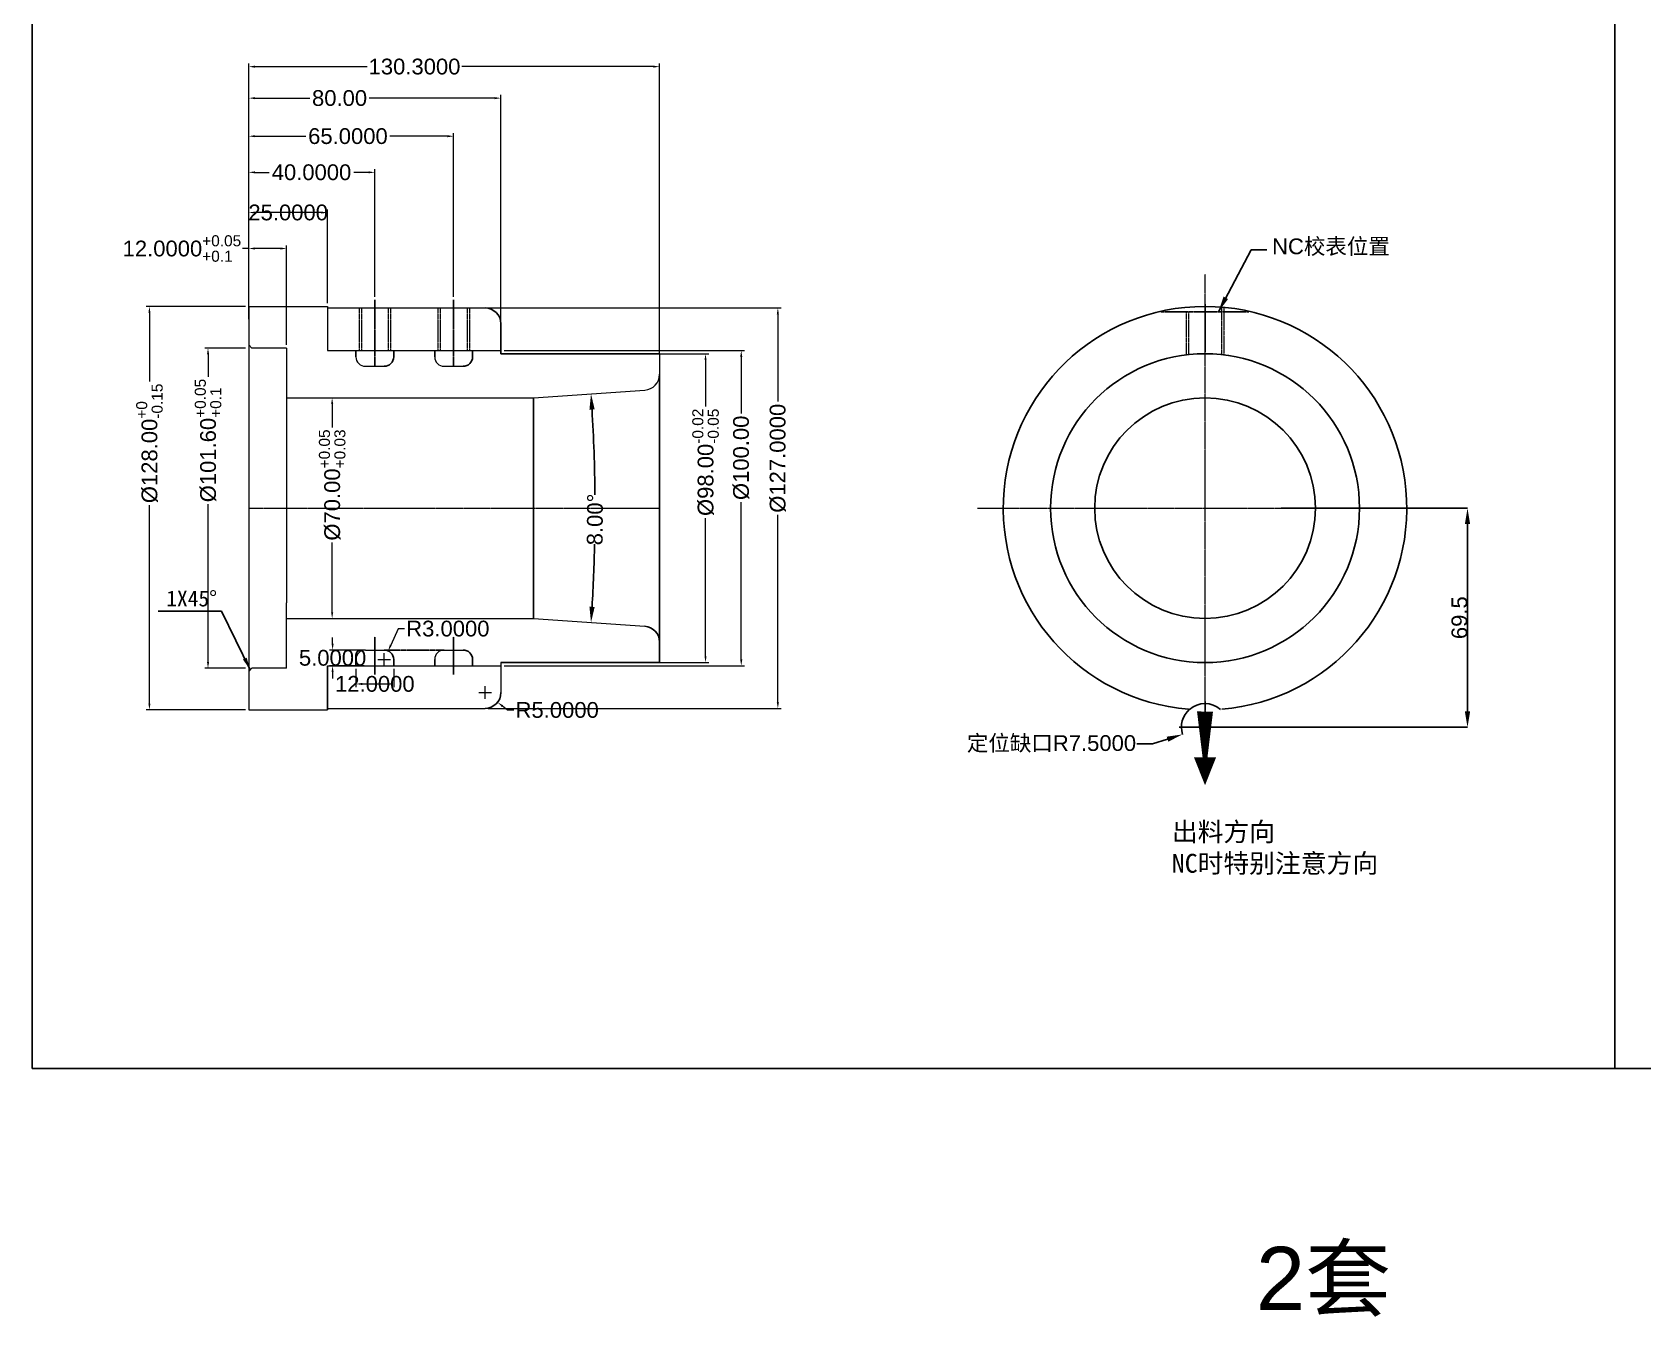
# Model space of a CAD drawing. Header units: inches. Extents: x -36 to 845, y -102 to 663.
# Drawn here: x -36 to 475, y -102 to 306 of the extents above; entities that cross this region are included whole.
import ezdxf

# ---------------------------------------------------------------- set-up
doc = ezdxf.new("R2010")
doc.units = ezdxf.units.IN
doc.header["$MEASUREMENT"] = 0
doc.linetypes.add('CENTER', pattern=[0.6, 0.375, -0.075, 0.075, -0.075])
doc.linetypes.add('HIDDEN', pattern=[0.2, 0.1, -0.1])
for name, color, linetype, lineweight in [('cool', 153, 'HIDDEN', 9), ('dim', 82, 'Continuous', 9), ('screw', 33, 'Continuous', 13)]:
    doc.layers.add(name, color=color, linetype=linetype, lineweight=lineweight)
doc.layers.add('DEFAULT_2', color=8, linetype='HIDDEN')
doc.styles.get("Standard").update_dxf_attribs({"font": 'arial.ttf'})
doc.dimstyles.new('ISO-25', dxfattribs={"dimtxt": 8, "dimasz": 6, "dimexe": 1.25, "dimexo": 0.625, "dimgap": 0, "dimtad": 1, "dimdsep": 46, "dimtxsty": 'Standard', "dimcen": 0, "dimclrd": 4, "dimclre": 4, "dimclrt": 6, "dimazin": 0, "dimtfac": 1, "dimtofl": 0, "dimtmove": 0, "dimatfit": 3, "dimfxl": 0, "dimarcsym": 0})
doc.dimstyles.get("Standard").update_dxf_attribs({"dimtxt": 0.18, "dimasz": 0.18, "dimexe": 0.18, "dimexo": 0.0625, "dimgap": 0.09, "dimtad": 0, "dimtih": 1, "dimtoh": 1, "dimdec": 4, "dimzin": 0, "dimdsep": 46, "dimtxsty": 'Standard', "dimcen": 0.09, "dimadec": 0, "dimazin": 0, "dimtfac": 1, "dimtdec": 4, "dimtofl": 0, "dimtmove": 0, "dimatfit": 3, "dimfxl": 0, "dimtolj": 1, "dimtzin": 0, "dimarcsym": 0})
doc.dimstyles.new('STANDARD$0', dxfattribs={"dimscale": 2, "dimtxt": 3, "dimasz": 3, "dimexe": 1.25, "dimexo": 0.625, "dimgap": 0.5, "dimtad": 0, "dimdsep": 46, "dimlunit": 6, "dimtxsty": 'Standard', "dimblk": 'CLOSEDBLANK', "dimcen": 0, "dimclrt": 2, "dimazin": 2, "dimtfac": 2, "dimtmove": 1, "dimatfit": 3, "dimfxl": 0, "dimtolj": 1, "dimtzin": 0, "dimarcsym": 0})

# ---------------------------------------------------------------- blocks, each defined once
blk = doc.blocks.new('*D137')
at = {"color": 4, "lineweight": -2, "ltscale": 0.5, "transparency": 16777216}
for p, q in [((359.82, 154.95), (418.93, 154.95)), ((418.93, 90.45), (418.93, 149.95)), ((338.38, 85.45), (418.93, 85.45))]:
    blk.add_line(p, q, dxfattribs=at)
at = {"color": 4, "ltscale": 0.5, "transparency": 16777216}
for points in [[(418.1, 149.95), (419.76, 149.95), (418.93, 154.95)], [(418.1, 90.45), (419.76, 90.45), (418.93, 85.45)]]:
    blk.add_solid(points, dxfattribs=at)
at = {"layer": 'Defpoints', "color": 0, "ltscale": 0.5, "transparency": 16777216}
for p in [(359.82, 154.95), (418.93, 154.95), (338.38, 85.45)]:
    blk.add_point(p, dxfattribs=at)
at = {"color": 6, "ltscale": 0.5, "transparency": 16777216, "insert": (416.38, 120.2), "char_height": 5, "attachment_point": 5, "rotation": 90}
blk.add_mtext('69.5', dxfattribs=at)
blk = doc.blocks.new('*D109')
at = {"color": 6, "lineweight": -2, "transparency": 16777216}
for p, q in [((313.98, 80.15), (318.98, 80.15)), ((318.98, 80.15), (323.75, 81.67))]:
    blk.add_line(p, q, dxfattribs=at)
blk.add_arc((335.66, 85.45), 7.5, 130.5176, 197.6094, dxfattribs=at)
at = {"color": 6, "transparency": 16777216}
blk.add_solid([(323.5, 82.46), (324, 80.87), (328.51, 83.18)], dxfattribs=at)
at = {"layer": 'Defpoints', "color": 0, "transparency": 16777216}
for p in [(328.51, 83.18), (335.66, 85.45)]:
    blk.add_point(p, dxfattribs=at)
at = {"color": 3, "transparency": 16777216, "insert": (286.95, 80.15), "char_height": 5, "attachment_point": 5}
blk.add_mtext('\\A1;{\\fSimSun|b0|i0|c134|p2;定位缺口}R7.5000', dxfattribs=at)
blk = doc.blocks.new('*D83')
at = {"color": 1, "lineweight": 0, "transparency": 16777216}
for p, q in [((31.29, 205.75), (18.37, 205.75)), ((31.29, 104.15), (18.37, 104.15))]:
    blk.add_line(p, q, dxfattribs=at)
at = {"color": 0, "lineweight": 0, "transparency": 16777216}
for p, q in [((19.37, 203.75), (19.37, 196.6)), ((19.37, 106.15), (19.37, 156.19))]:
    blk.add_line(p, q, dxfattribs=at)
at = {"color": 0, "transparency": 16777216}
for points in [[(19.04, 203.75), (19.71, 203.75), (19.37, 205.75)], [(19.04, 106.15), (19.71, 106.15), (19.37, 104.15)]]:
    blk.add_solid(points, dxfattribs=at)
at = {"layer": 'Defpoints', "color": 0, "transparency": 16777216}
for p in [(32.29, 205.75), (19.37, 104.15), (32.29, 104.15)]:
    blk.add_point(p, dxfattribs=at)
at = {"color": 0, "lineweight": 0, "transparency": 16777216, "insert": (19.37, 176.39), "char_height": 5, "attachment_point": 5, "rotation": 90}
blk.add_mtext('\\A1;%%C101.60{\\H0.7x;\\S+0.05^ +0.1;}', dxfattribs=at)
blk = doc.blocks.new('*D84')
at = {"color": 0, "lineweight": 0, "transparency": 16777216}
for p, q in [((32.29, 237.32), (30.29, 237.32)), ((42.29, 237.32), (34.29, 237.32))]:
    blk.add_line(p, q, dxfattribs=at)
at = {"color": 1, "lineweight": 0, "transparency": 16777216}
for p, q in [((32.29, 214.95), (32.29, 238.32)), ((44.29, 206.75), (44.29, 238.32))]:
    blk.add_line(p, q, dxfattribs=at)
at = {"color": 0, "transparency": 16777216}
for points in [[(34.29, 237.65), (34.29, 236.99), (32.29, 237.32)], [(42.29, 237.65), (42.29, 236.99), (44.29, 237.32)]]:
    blk.add_solid(points, dxfattribs=at)
at = {"layer": 'Defpoints', "color": 0, "transparency": 16777216}
for p in [(44.29, 237.32), (32.29, 213.95), (44.29, 205.75)]:
    blk.add_point(p, dxfattribs=at)
at = {"color": 0, "lineweight": 0, "transparency": 16777216, "insert": (11.09, 237.32), "char_height": 5, "attachment_point": 5}
blk.add_mtext('\\A1;12.0000{\\H0.7x;\\S+0.05^ +0.1;}', dxfattribs=at)
blk = doc.blocks.new('*D85')
at = {"color": 1, "lineweight": 0, "transparency": 16777216}
for p, q in [((32.29, 214.95), (32.29, 273.94)), ((97.29, 222.03), (97.29, 273.94))]:
    blk.add_line(p, q, dxfattribs=at)
at = {"color": 0, "lineweight": 0, "transparency": 16777216}
for p, q in [((34.29, 272.94), (50.44, 272.94)), ((95.29, 272.94), (77.09, 272.94))]:
    blk.add_line(p, q, dxfattribs=at)
at = {"color": 0, "transparency": 16777216}
for points in [[(34.29, 273.28), (34.29, 272.61), (32.29, 272.94)], [(95.29, 273.28), (95.29, 272.61), (97.29, 272.94)]]:
    blk.add_solid(points, dxfattribs=at)
at = {"layer": 'Defpoints', "color": 0, "transparency": 16777216}
for p in [(97.29, 272.94), (97.29, 221.03), (32.29, 213.95)]:
    blk.add_point(p, dxfattribs=at)
at = {"color": 0, "lineweight": 0, "transparency": 16777216, "insert": (63.76, 272.94), "char_height": 5, "attachment_point": 5}
blk.add_mtext('\\A1;65.0000', dxfattribs=at)
blk = doc.blocks.new('*D86')
at = {"color": 1, "lineweight": 0, "transparency": 16777216}
for p, q in [((31.29, 218.95), (-0.22, 218.95)), ((31.29, 90.95), (-0.22, 90.95))]:
    blk.add_line(p, q, dxfattribs=at)
at = {"color": 0, "lineweight": 0, "transparency": 16777216}
for p, q in [((0.78, 216.95), (0.78, 195.15)), ((0.78, 92.95), (0.78, 155.85))]:
    blk.add_line(p, q, dxfattribs=at)
at = {"color": 0, "transparency": 16777216}
for points in [[(0.45, 216.95), (1.11, 216.95), (0.78, 218.95)], [(0.45, 92.95), (1.11, 92.95), (0.78, 90.95)]]:
    blk.add_solid(points, dxfattribs=at)
at = {"layer": 'Defpoints', "color": 0, "transparency": 16777216}
for p in [(32.29, 218.95), (0.78, 90.95), (32.29, 90.95)]:
    blk.add_point(p, dxfattribs=at)
at = {"color": 0, "lineweight": 0, "transparency": 16777216, "insert": (0.78, 175.5), "char_height": 5, "attachment_point": 5, "rotation": 90}
blk.add_mtext('\\A1;%%C128.00{\\H0.7x;\\S+0^ -0.15;}', dxfattribs=at)
blk = doc.blocks.new('*D87')
at = {"color": 1, "lineweight": 0, "transparency": 16777216}
for p, q in [((45.29, 189.95), (59.75, 189.95)), ((45.29, 119.95), (59.75, 119.95))]:
    blk.add_line(p, q, dxfattribs=at)
at = {"color": 0, "lineweight": 0, "transparency": 16777216}
for p, q in [((58.75, 187.95), (58.75, 180.56)), ((58.75, 121.95), (58.75, 144.03))]:
    blk.add_line(p, q, dxfattribs=at)
at = {"color": 0, "transparency": 16777216}
for points in [[(58.42, 187.95), (59.09, 187.95), (58.75, 189.95)], [(58.42, 121.95), (59.09, 121.95), (58.75, 119.95)]]:
    blk.add_solid(points, dxfattribs=at)
at = {"layer": 'Defpoints', "color": 0, "transparency": 16777216}
for p in [(44.29, 189.95), (44.29, 119.95), (58.75, 119.95)]:
    blk.add_point(p, dxfattribs=at)
at = {"color": 0, "lineweight": 0, "transparency": 16777216, "insert": (58.75, 162.29), "char_height": 5, "attachment_point": 5, "rotation": 90}
blk.add_mtext('\\A1;%%C70.00{\\H0.7x;\\S+0.05^ +0.03;}', dxfattribs=at)
blk = doc.blocks.new('*D88')
at = {"color": 1, "lineweight": 0, "transparency": 16777216}
for p, q in [((66.29, 103.95), (66.29, 98.18)), ((78.29, 103.95), (78.29, 98.18))]:
    blk.add_line(p, q, dxfattribs=at)
at = {"color": 0, "lineweight": 0, "transparency": 16777216}
blk.add_line((68.29, 99.18), (76.29, 99.18), dxfattribs=at)
at = {"color": 0, "transparency": 16777216}
for points in [[(68.29, 99.51), (68.29, 98.85), (66.29, 99.18)], [(76.29, 99.51), (76.29, 98.85), (78.29, 99.18)]]:
    blk.add_solid(points, dxfattribs=at)
at = {"layer": 'Defpoints', "color": 0, "transparency": 16777216}
for p in [(66.29, 104.95), (78.29, 104.95), (78.29, 99.18)]:
    blk.add_point(p, dxfattribs=at)
at = {"color": 0, "lineweight": 0, "transparency": 16777216, "insert": (72.29, 99.18), "char_height": 5, "attachment_point": 5}
blk.add_mtext('\\A1;12.0000', dxfattribs=at)
blk = doc.blocks.new('*D89')
at = {"color": 0, "lineweight": 0, "transparency": 16777216}
for p, q in [((79.7, 116.72), (77.34, 111.5)), ((81.7, 116.72), (79.7, 116.72))]:
    blk.add_line(p, q, dxfattribs=at)
at = {"color": 1, "lineweight": 0, "transparency": 16777216}
for p, q in [((75.29, 104.95), (75.29, 108.95)), ((73.29, 106.95), (77.29, 106.95))]:
    blk.add_line(p, q, dxfattribs=at)
at = {"color": 0, "transparency": 16777216}
blk.add_solid([(77.04, 111.64), (77.65, 111.37), (76.52, 109.68)], dxfattribs=at)
at = {"layer": 'Defpoints', "color": 0, "transparency": 16777216}
for p in [(76.52, 109.68), (75.29, 106.95)]:
    blk.add_point(p, dxfattribs=at)
at = {"color": 0, "lineweight": 0, "transparency": 16777216, "insert": (95.46, 116.72), "char_height": 5, "attachment_point": 5}
blk.add_mtext('\\A1;R3.0000', dxfattribs=at)
blk = doc.blocks.new('*D125')
at = {"color": 1, "lineweight": 0, "transparency": 16777216}
for p, q in [((32.29, 214.95), (32.29, 249.72)), ((57.29, 219.95), (57.29, 249.72))]:
    blk.add_line(p, q, dxfattribs=at)
at = {"color": 0, "lineweight": 0, "transparency": 16777216}
blk.add_line((55.29, 248.72), (34.29, 248.72), dxfattribs=at)
at = {"color": 0, "transparency": 16777216}
for points in [[(34.29, 249.05), (34.29, 248.39), (32.29, 248.72)], [(55.29, 249.05), (55.29, 248.39), (57.29, 248.72)]]:
    blk.add_solid(points, dxfattribs=at)
at = {"layer": 'Defpoints', "color": 0, "transparency": 16777216}
for p in [(32.29, 248.72), (57.29, 218.95), (32.29, 213.95)]:
    blk.add_point(p, dxfattribs=at)
at = {"color": 0, "lineweight": 0, "transparency": 16777216, "insert": (44.79, 248.72), "char_height": 5, "attachment_point": 5}
blk.add_mtext('\\A1;25.0000', dxfattribs=at)
blk = doc.blocks.new('*D126')
at = {"color": 1, "lineweight": 0, "transparency": 16777216}
for p, q in [((32.29, 230.63), (32.29, 262.48)), ((72.29, 222.03), (72.29, 262.48))]:
    blk.add_line(p, q, dxfattribs=at)
at = {"color": 0, "lineweight": 0, "transparency": 16777216}
for p, q in [((34.29, 261.48), (38.79, 261.48)), ((70.29, 261.48), (65.61, 261.48))]:
    blk.add_line(p, q, dxfattribs=at)
at = {"color": 0, "transparency": 16777216}
for points in [[(34.29, 261.81), (34.29, 261.15), (32.29, 261.48)], [(70.29, 261.81), (70.29, 261.15), (72.29, 261.48)]]:
    blk.add_solid(points, dxfattribs=at)
at = {"layer": 'Defpoints', "color": 0, "transparency": 16777216}
for p in [(32.29, 261.48), (32.29, 229.63), (72.29, 221.03)]:
    blk.add_point(p, dxfattribs=at)
at = {"color": 0, "lineweight": 0, "transparency": 16777216, "insert": (52.2, 261.48), "char_height": 5, "attachment_point": 5}
blk.add_mtext('\\A1;40.0000', dxfattribs=at)
blk = doc.blocks.new('*D90')
at = {"color": 1, "lineweight": 0, "transparency": 16777216}
for p, q in [((108.29, 218.45), (201.15, 218.45)), ((108.29, 91.45), (201.15, 91.45))]:
    blk.add_line(p, q, dxfattribs=at)
at = {"color": 0, "lineweight": 0, "transparency": 16777216}
for p, q in [((200.15, 216.45), (200.15, 188.76)), ((200.15, 93.45), (200.15, 152.81))]:
    blk.add_line(p, q, dxfattribs=at)
at = {"color": 0, "transparency": 16777216}
for points in [[(199.81, 216.45), (200.48, 216.45), (200.15, 218.45)], [(199.81, 93.45), (200.48, 93.45), (200.15, 91.45)]]:
    blk.add_solid(points, dxfattribs=at)
at = {"layer": 'Defpoints', "color": 0, "transparency": 16777216}
for p in [(107.29, 218.45), (107.29, 91.45), (200.15, 91.45)]:
    blk.add_point(p, dxfattribs=at)
at = {"color": 0, "lineweight": 0, "transparency": 16777216, "insert": (200.15, 170.78), "char_height": 5, "attachment_point": 5, "rotation": 90}
blk.add_mtext('\\A1;%%c127.0000', dxfattribs=at)
blk = doc.blocks.new('*D91')
at = {"color": 0, "lineweight": 0, "transparency": 16777216}
for p, q in [((58.89, 111.95), (58.89, 113.95)), ((58.89, 102.95), (58.89, 100.95))]:
    blk.add_line(p, q, dxfattribs=at)
at = {"color": 1, "lineweight": 0, "transparency": 16777216}
for p, q in [((68.86, 109.95), (57.89, 109.95)), ((68.86, 104.95), (57.89, 104.95))]:
    blk.add_line(p, q, dxfattribs=at)
at = {"color": 0, "transparency": 16777216}
for points in [[(58.56, 111.95), (59.22, 111.95), (58.89, 109.95)], [(58.56, 102.95), (59.22, 102.95), (58.89, 104.95)]]:
    blk.add_solid(points, dxfattribs=at)
at = {"layer": 'Defpoints', "color": 0, "transparency": 16777216}
for p in [(69.86, 109.95), (58.89, 104.95), (69.86, 104.95)]:
    blk.add_point(p, dxfattribs=at)
at = {"color": 0, "lineweight": 0, "transparency": 16777216, "insert": (58.89, 107.45), "char_height": 5, "attachment_point": 5}
blk.add_mtext('\\A1;5.0000', dxfattribs=at)
blk = doc.blocks.new('*D127')
at = {"color": 1, "lineweight": 0, "transparency": 16777216}
for p, q in [((107.29, 94.45), (107.29, 98.45)), ((105.29, 96.45), (109.29, 96.45))]:
    blk.add_line(p, q, dxfattribs=at)
at = {"color": 0, "lineweight": 0, "transparency": 16777216}
for p, q in [((114.38, 90.91), (112.81, 92.14)), ((116.38, 90.91), (114.38, 90.91))]:
    blk.add_line(p, q, dxfattribs=at)
at = {"color": 0, "transparency": 16777216}
blk.add_solid([(113.01, 92.4), (112.6, 91.88), (111.23, 93.37)], dxfattribs=at)
at = {"layer": 'Defpoints', "color": 0, "transparency": 16777216}
for p in [(107.29, 96.45), (111.23, 93.37)]:
    blk.add_point(p, dxfattribs=at)
at = {"color": 0, "lineweight": 0, "transparency": 16777216, "insert": (130.14, 90.91), "char_height": 5, "attachment_point": 5}
blk.add_mtext('\\A1;R5.0000', dxfattribs=at)
blk = doc.blocks.new('*D92')
at = {"color": 1, "lineweight": 0, "transparency": 16777216}
for p, q in [((156.44, 203.95), (178.2, 203.95)), ((154.42, 105.95), (178.2, 105.95))]:
    blk.add_line(p, q, dxfattribs=at)
at = {"color": 0, "lineweight": 0, "transparency": 16777216}
for p, q in [((177.2, 201.95), (177.2, 187.2)), ((177.2, 107.95), (177.2, 151.78))]:
    blk.add_line(p, q, dxfattribs=at)
at = {"color": 0, "transparency": 16777216}
for points in [[(176.87, 201.95), (177.53, 201.95), (177.2, 203.95)], [(176.87, 107.95), (177.53, 107.95), (177.2, 105.95)]]:
    blk.add_solid(points, dxfattribs=at)
at = {"layer": 'Defpoints', "color": 0, "transparency": 16777216}
for p in [(155.44, 203.95), (153.42, 105.95), (177.2, 105.95)]:
    blk.add_point(p, dxfattribs=at)
at = {"color": 0, "lineweight": 0, "transparency": 16777216, "insert": (177.2, 169.49), "char_height": 5, "attachment_point": 5, "rotation": 90}
blk.add_mtext('\\A1;%%C98.00{\\H0.7x;\\S-0.02^ -0.05;}', dxfattribs=at)
blk = doc.blocks.new('*D93')
at = {"color": 1, "lineweight": 0, "transparency": 16777216}
for p, q in [((32.29, 214.95), (32.29, 296.01)), ((162.59, 204.12), (162.59, 296.01))]:
    blk.add_line(p, q, dxfattribs=at)
at = {"color": 0, "lineweight": 0, "transparency": 16777216}
for p, q in [((34.29, 295.01), (69.86, 295.01)), ((160.59, 295.01), (99.9, 295.01))]:
    blk.add_line(p, q, dxfattribs=at)
at = {"color": 0, "transparency": 16777216}
for points in [[(34.29, 295.34), (34.29, 294.67), (32.29, 295.01)], [(160.59, 295.34), (160.59, 294.67), (162.59, 295.01)]]:
    blk.add_solid(points, dxfattribs=at)
at = {"layer": 'Defpoints', "color": 0, "transparency": 16777216}
for p in [(162.59, 295.01), (32.29, 213.95), (162.59, 203.12)]:
    blk.add_point(p, dxfattribs=at)
at = {"color": 0, "lineweight": 0, "transparency": 16777216, "insert": (84.88, 295.01), "char_height": 5, "attachment_point": 5}
blk.add_mtext('\\A1;130.3000', dxfattribs=at)
blk = doc.blocks.new('*D94')
at = {"color": 1, "lineweight": 0, "transparency": 16777216}
for p, q in [((113.29, 204.95), (189.54, 204.95)), ((113.29, 104.95), (189.54, 104.95))]:
    blk.add_line(p, q, dxfattribs=at)
at = {"color": 0, "lineweight": 0, "transparency": 16777216}
for p, q in [((188.54, 202.95), (188.54, 185.01)), ((188.54, 106.95), (188.54, 156.83))]:
    blk.add_line(p, q, dxfattribs=at)
at = {"color": 0, "transparency": 16777216}
for points in [[(188.2, 202.95), (188.87, 202.95), (188.54, 204.95)], [(188.2, 106.95), (188.87, 106.95), (188.54, 104.95)]]:
    blk.add_solid(points, dxfattribs=at)
at = {"layer": 'Defpoints', "color": 0, "transparency": 16777216}
for p in [(112.29, 204.95), (112.29, 104.95), (188.54, 104.95)]:
    blk.add_point(p, dxfattribs=at)
at = {"color": 0, "lineweight": 0, "transparency": 16777216, "insert": (188.54, 170.92), "char_height": 5, "attachment_point": 5, "rotation": 90}
blk.add_mtext('\\A1;%%c100.00', dxfattribs=at)
blk = doc.blocks.new('*D128')
at = {"color": 1, "lineweight": 0, "transparency": 16777216}
for p, q in [((32.29, 277.11), (32.29, 286.02)), ((112.29, 214.45), (112.29, 286.02))]:
    blk.add_line(p, q, dxfattribs=at)
at = {"color": 0, "lineweight": 0, "transparency": 16777216}
for p, q in [((34.29, 285.02), (51.67, 285.02)), ((110.29, 285.02), (70.53, 285.02))]:
    blk.add_line(p, q, dxfattribs=at)
at = {"color": 0, "transparency": 16777216}
for points in [[(34.29, 285.35), (34.29, 284.68), (32.29, 285.02)], [(110.29, 285.35), (110.29, 284.68), (112.29, 285.02)]]:
    blk.add_solid(points, dxfattribs=at)
at = {"layer": 'Defpoints', "color": 0, "transparency": 16777216}
for p in [(32.29, 285.02), (32.29, 276.11), (112.29, 213.45)]:
    blk.add_point(p, dxfattribs=at)
at = {"color": 0, "lineweight": 0, "transparency": 16777216, "insert": (61.1, 285.02), "char_height": 5, "attachment_point": 5}
blk.add_mtext('\\A1;80.00', dxfattribs=at)
blk = doc.blocks.new('*D129')
at = {"color": 4, "lineweight": -2, "transparency": 16777216}
for start, end in [(0.468, 3.4492), (356.5508, 358.7448)]:
    blk.add_arc((-377.94, 154.95), 520.07, start, end, dxfattribs=at)
at = {"color": 4, "transparency": 16777216}
for points in [[(140.37, 186.18), (142.03, 186.29), (140.87, 191.23)], [(142.03, 123.6), (140.37, 123.71), (140.87, 118.67)]]:
    blk.add_solid(points, dxfattribs=at)
at = {"layer": 'Defpoints', "color": 0, "transparency": 16777216}
for p in [(122.59, 189.95), (157.94, 192.42), (142, 167.05), (122.59, 119.95), (157.94, 117.48)]:
    blk.add_point(p, dxfattribs=at)
at = {"color": 6, "transparency": 16777216, "insert": (142.13, 151.37), "char_height": 5, "attachment_point": 5, "rotation": 89.6064}
blk.add_mtext('\\A1;8.00°', dxfattribs=at)

msp = doc.modelspace()

# ---------------------------------------------------------------- linework, layer by layer
at = {"ltscale": 0.5}
for p, q in [((465.72111, 662.9518), (465.72111, -22.76194)), ((162.58815, 105.94715), (162.58815, 112.4875))]:
    msp.add_line(p, q, dxfattribs=at)
at = {"color": 1, "linetype": 'CENTER', "lineweight": 0}
for p, q in [((335.66262, 80.66658), (335.66262, 229.22772)), ((32.28815, 154.94715), (162.58815, 154.94715)), ((32.28815, 154.94715), (162.58815, 154.94715)), ((263.45793, 154.94715), (407.8673, 154.94715))]:
    msp.add_line(p, q, dxfattribs=at)
at = {"color": 1, "linetype": 'CENTER'}
for p, q in [((72.28815, 221.02891), (72.28815, 199.94715)), ((97.28815, 221.02891), (97.28815, 199.94715)), ((72.28815, 102.20161), (72.28815, 114.17827)), ((97.28815, 102.20161), (97.28815, 114.17827))]:
    msp.add_line(p, q, dxfattribs=at)
at = {"lineweight": 0}
for p, q in [((32.28815, 218.94715), (57.28815, 218.94715)), ((32.28815, 218.94715), (32.28815, 206.74715)), ((57.28815, 218.94715), (57.28815, 204.94715)), ((57.28815, 218.44715), (107.28815, 218.44715)), ((32.28815, 206.74715), (33.28815, 205.74715)), ((32.28815, 206.74715), (32.28815, 90.94715)), ((44.28815, 205.74715), (33.28815, 205.74715)), ((44.28815, 205.74715), (44.28815, 184.94715)), ((57.28815, 204.94715), (112.28815, 204.94715)), ((69.28815, 199.94715), (75.28815, 199.94715)), ((94.28815, 199.94715), (100.28815, 199.94715)), ((162.58815, 203.94715), (162.58815, 197.4068)), ((44.28815, 189.94715), (122.58815, 189.94715)), ((122.58815, 189.94715), (157.93693, 192.41898)), ((44.28815, 184.94715), (44.28815, 124.94715)), ((44.28815, 104.14715), (44.28815, 124.94715)), ((44.28815, 119.94715), (122.58815, 119.94715)), ((122.58815, 119.94715), (157.93693, 117.47532)), ((69.28815, 109.94715), (75.28815, 109.94715)), ((94.28815, 109.94715), (100.28815, 109.94715)), ((33.28815, 104.14715), (32.28815, 103.14715)), ((32.28815, 103.14715), (32.28815, 95.94715)), ((44.28815, 104.14715), (33.28815, 104.14715)), ((57.28815, 104.94715), (112.28815, 104.94715)), ((112.28815, 105.94715), (112.28815, 96.44715)), ((32.28815, 90.94715), (57.28815, 90.94715)), ((57.28815, 91.44715), (107.28815, 91.44715))]:
    msp.add_line(p, q, dxfattribs=at)
for p, q in [((112.28815, 213.44715), (112.28815, 203.94715)), ((66.28815, 204.94715), (66.28815, 202.94715)), ((78.28815, 204.94715), (78.28815, 202.94715)), ((91.28815, 204.94715), (91.28815, 202.94715)), ((103.28815, 204.94715), (103.28815, 202.94715)), ((162.58815, 203.94715), (112.28815, 203.94715)), ((162.58815, 197.4068), (162.58815, 112.4875)), ((122.58815, 119.94715), (122.58815, 189.94715)), ((57.28815, 104.94715), (57.28815, 90.94715)), ((66.28815, 104.94715), (66.28815, 106.94715)), ((78.28815, 104.94715), (78.28815, 106.94715)), ((91.28815, 104.94715), (91.28815, 106.94715)), ((103.28815, 106.94715), (103.28815, 104.94715)), ((162.58815, 105.94715), (112.28815, 105.94715))]:
    msp.add_line(p, q)
at = {"color": 1, "linetype": 'CENTER', "ltscale": 0.3}
for p, q in [((335.66261, 77.19715), (335.66261, 93.69715)), ((327.41261, 85.44715), (343.91261, 85.44715))]:
    msp.add_line(p, q, dxfattribs=at)
at = {"ltscale": 0.5}
msp.add_lwpolyline([(-36.40269, 662.9518), (845.28635, 662.9518), (845.28635, -22.76194), (-36.40269, -22.76194)], close=True, dxfattribs=at)
msp.add_lwpolyline([(335.66261, 67.04258, 0, 7.02718, 0), (335.66261, 75.90901, 1.5616, 5.07519, -0.000010685), (335.66261, 90.44715, 5.07519, 5.07519, -0.020762445)], format="xyseb")
for radius in [49, 35]:
    msp.add_circle((335.66262, 154.94715), radius, dxfattribs=at)
for centre, radius, start, end in [((107.28815, 213.44715), 5, 0, 90), ((75.28815, 202.94715), 3, 270, 0), ((100.28815, 202.94715), 3, 270, 0), ((75.28815, 106.94715), 3, 0, 90), ((100.28815, 106.94715), 3, 0, 90), ((107.28815, 96.44715), 5, 270, 0)]:
    msp.add_arc(centre, radius, start, end)
for centre, radius, start, end in [((335.66262, 154.94715), 64, 274.737254, 265.2627403), ((157.58815, 112.4875), 5, 0, 86), ((335.66261, 85.44715), 7.5, 49.3122409, 130.6877537)]:
    msp.add_arc(centre, radius, start, end, dxfattribs=at)
at = {"lineweight": 0}
for centre, radius, start, end in [((69.28815, 202.94715), 3, 180, 270), ((94.28815, 202.94715), 3, 180, 270), ((157.58815, 197.4068), 5, 274, 0), ((69.28815, 106.94715), 3, 90, 180), ((94.28815, 106.94715), 3, 90, 180)]:
    msp.add_arc(centre, radius, start, end, dxfattribs=at)
at = {"layer": 'cool', "color": 1, "linetype": 'CENTER', "ltscale": 0.621977}
msp.add_line((335.66262, 219.65642), (335.66262, 204.46095), dxfattribs=at)
at = {"layer": 'DEFAULT_2', "color": 8, "linetype": 'HIDDEN'}
for p, q in [((321.66262, 217.26207), (349.66262, 217.26207)), ((75.28815, 109.94715), (94.28815, 109.94715))]:
    msp.add_line(p, q, dxfattribs=at)
at = {"layer": 'screw', "color": 92, "linetype": 'HIDDEN', "ltscale": 0.621977}
for p, q in [((67.28815, 218.44715), (67.28815, 204.94715)), ((77.28815, 218.44715), (77.28815, 204.94715)), ((92.28815, 218.44715), (92.28815, 204.94715)), ((102.28815, 218.44715), (102.28815, 204.94715))]:
    msp.add_line(p, q, dxfattribs=at)
at = {"layer": 'screw', "linetype": 'HIDDEN', "ltscale": 0.621977}
for p, q in [((68.03815, 218.44715), (68.03815, 204.94715)), ((76.53815, 218.44715), (76.53815, 204.94715)), ((93.03815, 218.44715), (93.03815, 204.94715)), ((101.53815, 218.44715), (101.53815, 204.94715))]:
    msp.add_line(p, q, dxfattribs=at)
at = {"layer": 'screw', "color": 92, "linetype": 'HIDDEN', "ltscale": 0.746373}
for p, q in [((329.66262, 217.04561), (329.66262, 203.57842)), ((341.66262, 218.66528), (341.66262, 203.57842))]:
    msp.add_line(p, q, dxfattribs=at)
at = {"layer": 'screw', "linetype": 'HIDDEN', "ltscale": 0.746373}
for p, q in [((330.41262, 217.04561), (330.41262, 203.66509)), ((340.91262, 218.73146), (340.91262, 203.66509))]:
    msp.add_line(p, q, dxfattribs=at)
at = {"layer": 'screw', "color": 1, "linetype": 'CENTER', "ltscale": 0.466483}
msp.add_line((335.66262, 217.04561), (335.66262, 206.49407), dxfattribs=at)

# ---------------------------------------------------------------- texts
at = {"attachment_point": 1}
for s, insert, char_height, width in [('{\\fSimSun|b0|i0|c134|p2;1X45%%D}', (6.11985, 128.78967), 5, 18.0007866), ('{\\fSimSun|b0|i0|c134|p2;出料方向\\P\\C6;NC时特别注意方向}', (325.14767, 55.29642), 6, 97.108092)]:
    msp.add_mtext(s, dxfattribs=dict(at, insert=insert, char_height=char_height, width=width))
at = {"insert": (351.84411, -79.38052), "char_height": 20, "attachment_point": 1}
msp.add_mtext_dynamic_manual_height_columns('2{\\fSimSun|b0|i0|c134|p2;套}', width=336.4732113, gutter_width=1, heights=[0], dxfattribs=at)
at = {"layer": 'dim', "insert": (356.93301, 237.73323), "char_height": 5, "attachment_point": 4}
msp.add_mtext('\\A1;NC{\\fSimSun|b0|i0|c134|p2;校表位置}', dxfattribs=at)

# ---------------------------------------------------------------- dimensions: what is measured, and where the dimension line sits
at = {"lineweight": 0}
for base, p1, p2, dimstyle, override, picture, middle in [((162.58815, 295.0055), (32.28815, 213.94715), (162.58815, 203.1159), 'Standard', {"dimtxt": 5, "dimasz": 2, "dimexe": 1, "dimexo": 1, "dimgap": 1, "dimzin": 0, "dimdsep": 0, "dimcen": 2, "dimclre": 1, "dimtol": 0, "dimtp": 0, "dimtm": 0, "dimtzin": 0, "dimlwd": 0, "dimlwe": 0}, '*D93', (84.87598, 295.0055)), ((32.28815, 285.01504), (112.28815, 213.44715), (32.28815, 276.10894), 'STANDARD$0', {"dimscale": 1, "dimtxt": 5, "dimasz": 2, "dimexe": 1, "dimexo": 1, "dimgap": 1, "dimtih": 1, "dimtoh": 1, "dimzin": 0, "dimdsep": 0, "dimlunit": 2, "dimcen": 2, "dimclre": 1, "dimclrt": 0, "dimadec": 0, "dimazin": 0, "dimtfac": 1, "dimtofl": 0, "dimtmove": 0, "dimlwd": 0, "dimlwe": 0}, '*D128', (61.09694, 285.01504)), ((97.28815, 272.94379), (32.28815, 213.94715), (97.28815, 221.02891), 'Standard', {"dimtxt": 5, "dimasz": 2, "dimexe": 1, "dimexo": 1, "dimgap": 1, "dimzin": 0, "dimdsep": 0, "dimcen": 2, "dimclre": 1, "dimtol": 0, "dimtp": 0, "dimtm": 0, "dimtzin": 0, "dimlwd": 0, "dimlwe": 0}, '*D85', (63.76183, 272.94379)), ((32.28815, 261.48029), (72.28815, 221.02891), (32.28815, 229.6328), 'Standard', {"dimtxt": 5, "dimasz": 2, "dimexe": 1, "dimexo": 1, "dimgap": 1, "dimzin": 0, "dimdsep": 0, "dimcen": 2, "dimclre": 1, "dimtol": 0, "dimtp": 0, "dimtm": 0, "dimtzin": 0, "dimlwd": 0, "dimlwe": 0}, '*D126', (52.20154, 261.48029)), ((32.28815, 248.71866), (57.28815, 218.94715), (32.28815, 213.94715), 'Standard', {"dimtxt": 5, "dimasz": 2, "dimexe": 1, "dimexo": 1, "dimgap": 1, "dimzin": 0, "dimdsep": 0, "dimcen": 2, "dimclre": 1, "dimtol": 0, "dimtp": 0, "dimtm": 0, "dimtzin": 0, "dimlwd": 0, "dimlwe": 0}, '*D125', (44.78815, 248.71866)), ((78.28815, 99.1786), (66.28815, 104.94715), (78.28815, 104.94715), 'Standard', {"dimtxt": 5, "dimasz": 2, "dimexe": 1, "dimexo": 1, "dimgap": 1, "dimzin": 0, "dimdsep": 0, "dimcen": 2, "dimclre": 1, "dimtol": 0, "dimtp": 0, "dimtm": 0, "dimtzin": 0, "dimlwd": 0, "dimlwe": 0}, '*D88', (72.28815, 99.1786))]:
    dim = msp.add_linear_dim(base=base, p1=p1, p2=p2, dimstyle=dimstyle, override=override, dxfattribs=at)
    dim.commit()
    dim.dimension.update_dxf_attribs({"geometry": picture, "text_midpoint": middle, "dimtype": 160})
dim = msp.add_linear_dim(base=(44.28815, 237.31844), p1=(32.28815, 213.94715), p2=(44.28815, 205.74715), text='<>{\\H0.7x;\\S+0.05^ +0.1;}', dimstyle='Standard', override={"dimtxt": 5, "dimasz": 2, "dimexe": 1, "dimexo": 1, "dimgap": 1, "dimzin": 0, "dimdsep": 0, "dimcen": 2, "dimclre": 1, "dimtol": 0, "dimtp": 0, "dimtm": 0, "dimtzin": 0, "dimlwd": 0, "dimlwe": 0}, dxfattribs=at)
dim.commit()
dim.dimension.update_dxf_attribs({"geometry": '*D84', "text_midpoint": (11.09204, 237.31844), "dimtype": 160})
for base, p1, p2, text, dimstyle, override, picture, middle in [((0.78135, 90.94715), (32.28815, 218.94715), (32.28815, 90.94715), '%%C<>{\\H0.7x;\\S+0^ -0.15;}', 'STANDARD$0', {"dimscale": 1, "dimtxt": 5, "dimasz": 2, "dimexe": 1, "dimexo": 1, "dimgap": 1, "dimzin": 0, "dimdsep": 0, "dimlunit": 2, "dimcen": 2, "dimclre": 1, "dimclrt": 0, "dimadec": 0, "dimazin": 0, "dimtfac": 1, "dimtofl": 0, "dimtmove": 0, "dimlwd": 0, "dimlwe": 0}, '*D86', (0.78135, 175.49946)), ((200.14585, 91.44715), (107.28815, 218.44715), (107.28815, 91.44715), '%%c<>', 'Standard', {"dimtxt": 5, "dimasz": 2, "dimexe": 1, "dimexo": 1, "dimgap": 1, "dimtih": 0, "dimtoh": 0, "dimzin": 0, "dimdsep": 0, "dimcen": 2, "dimclre": 1, "dimtol": 0, "dimlim": 0, "dimtp": 0, "dimtm": 0, "dimtzin": 0, "dimlwd": 0, "dimlwe": 0}, '*D90', (200.14585, 170.78261)), ((19.37425, 104.14715), (32.28815, 205.74715), (32.28815, 104.14715), '%%C<>{\\H0.7x;\\S+0.05^ +0.1;}', 'STANDARD$0', {"dimscale": 1, "dimtxt": 5, "dimasz": 2, "dimexe": 1, "dimexo": 1, "dimgap": 1, "dimzin": 0, "dimdsep": 0, "dimlunit": 2, "dimcen": 2, "dimclre": 1, "dimclrt": 0, "dimadec": 0, "dimazin": 0, "dimtfac": 1, "dimtofl": 0, "dimtmove": 0, "dimlwd": 0, "dimlwe": 0}, '*D83', (19.37425, 176.39483)), ((188.53541, 104.94715), (112.28815, 204.94715), (112.28815, 104.94715), '%%c<>', 'STANDARD$0', {"dimscale": 1, "dimtxt": 5, "dimasz": 2, "dimexe": 1, "dimexo": 1, "dimgap": 1, "dimzin": 0, "dimdsep": 0, "dimlunit": 2, "dimcen": 2, "dimclre": 1, "dimclrt": 0, "dimadec": 0, "dimazin": 0, "dimtfac": 1, "dimtofl": 0, "dimtmove": 0, "dimlwd": 0, "dimlwe": 0}, '*D94', (188.53541, 170.91849)), ((177.20141, 105.94715), (155.44307, 203.94715), (153.42, 105.94715), '%%C<>{\\H0.7x;\\S-0.02^ -0.05;}', 'STANDARD$0', {"dimscale": 1, "dimtxt": 5, "dimasz": 2, "dimexe": 1, "dimexo": 1, "dimgap": 1, "dimzin": 0, "dimdsep": 0, "dimlunit": 2, "dimcen": 2, "dimclre": 1, "dimclrt": 0, "dimadec": 0, "dimazin": 0, "dimtfac": 1, "dimtofl": 0, "dimtmove": 0, "dimlwd": 0, "dimlwe": 0}, '*D92', (177.20141, 169.49044)), ((58.7541, 119.94715), (44.28815, 189.94715), (44.28815, 119.94715), '%%C<>{\\H0.7x;\\S+0.05^ +0.03;}', 'STANDARD$0', {"dimscale": 1, "dimtxt": 5, "dimasz": 2, "dimexe": 1, "dimexo": 1, "dimgap": 1, "dimzin": 0, "dimdsep": 0, "dimlunit": 2, "dimcen": 2, "dimclre": 1, "dimclrt": 0, "dimadec": 0, "dimazin": 0, "dimtfac": 1, "dimtofl": 0, "dimtmove": 0, "dimlwd": 0, "dimlwe": 0}, '*D87', (58.7541, 162.29302))]:
    dim = msp.add_linear_dim(base=base, p1=p1, p2=p2, angle=90, text=text, dimstyle=dimstyle, override=override, dxfattribs=at)
    dim.commit()
    dim.dimension.update_dxf_attribs({"geometry": picture, "text_midpoint": middle, "dimtype": 160})
dim = msp.add_angular_dim_2l(base=(141.99861, 167.04875), line1=((122.58815, 119.94715), (157.93693, 117.47532)), line2=((122.58815, 189.94715), (157.93693, 192.41898)), dimstyle='Standard', override={"dimtxt": 5, "dimasz": 5, "dimexe": 0, "dimexo": 0, "dimgap": 0, "dimtih": 0, "dimtoh": 0, "dimzin": 0, "dimcen": 0, "dimclrd": 4, "dimclre": 4, "dimclrt": 6, "dimadec": 2, "dimtp": 0, "dimtm": 0, "dimtzin": 0})
dim.commit()
dim.dimension.update_dxf_attribs({"geometry": '*D129', "text_midpoint": (142.12715, 151.37444), "dimtype": 162})
at = {"ltscale": 0.5}
dim = msp.add_linear_dim(base=(418.92844, 154.94715), p1=(338.38467, 85.44715), p2=(359.81856, 154.94715), angle=90, dimstyle='ISO-25', override={"dimtxt": 5, "dimasz": 5, "dimexe": 0, "dimexo": 0, "dimfxl": 1.25}, dxfattribs=at)
dim.commit()
dim.dimension.update_dxf_attribs({"geometry": '*D137', "text_midpoint": (416.37558, 120.19715)})
at = {"lineweight": 0}
dim = msp.add_radius_dim(center=(75.28815, 106.94715), mpoint=(76.52167, 109.68183), dimstyle='Standard', override={"dimtxt": 5, "dimasz": 2, "dimexe": 1, "dimexo": 1, "dimgap": 1, "dimzin": 0, "dimdsep": 0, "dimcen": 2, "dimclre": 1, "dimtol": 0, "dimtp": 0, "dimtm": 0, "dimtzin": 0, "dimlwd": 0, "dimlwe": 0}, dxfattribs=at)
dim.commit()
dim.dimension.update_dxf_attribs({"geometry": '*D89', "text_midpoint": (95.45765, 116.71708), "dimtype": 164})
dim = msp.add_linear_dim(base=(58.89147, 104.94715), p1=(69.86095, 109.94715), p2=(69.86095, 104.94715), angle=90, dimstyle='Standard', override={"dimtxt": 5, "dimasz": 2, "dimexe": 1, "dimexo": 1, "dimgap": 1, "dimzin": 0, "dimdsep": 0, "dimcen": 2, "dimclre": 1, "dimtol": 0, "dimtp": 0, "dimtm": 0, "dimtzin": 0, "dimlwd": 0, "dimlwe": 0}, dxfattribs=at)
dim.commit()
dim.dimension.update_dxf_attribs({"geometry": '*D91', "text_midpoint": (58.89147, 107.44715), "dimtype": 160})
dim = msp.add_radius_dim(center=(107.28815, 96.44715), mpoint=(111.22878, 93.36957), dimstyle='Standard', override={"dimtxt": 5, "dimasz": 2, "dimexe": 1, "dimexo": 1, "dimgap": 1, "dimzin": 0, "dimdsep": 0, "dimcen": 2, "dimclre": 1, "dimtol": 0, "dimtp": 0, "dimtm": 0, "dimtzin": 0, "dimlwd": 0, "dimlwe": 0}, dxfattribs=at)
dim.commit()
dim.dimension.update_dxf_attribs({"geometry": '*D127', "text_midpoint": (130.14389, 90.90751)})
dim = msp.add_radius_dim(center=(335.66261, 85.44715), mpoint=(328.51405, 83.17821), text='{\\fSimSun|b0|i0|c134|p2;定位缺口}<>', dimstyle='Standard', override={"dimtxt": 5, "dimasz": 5, "dimexe": 0, "dimexo": 0, "dimgap": 0, "dimtad": 0, "dimzin": 0, "dimcen": 0, "dimclrd": 6, "dimclre": 6, "dimclrt": 3, "dimadec": 2, "dimtol": 0, "dimfxl": 1.25, "dimtzin": 0, "dimarcsym": 2})
dim.commit()
dim.dimension.update_dxf_attribs({"geometry": '*D109', "text_midpoint": (286.94547, 80.15295)})

# ---------------------------------------------------------------- leaders
msp.add_leader([(32.78815, 103.64715), (23.65367, 122.29307), (3.53212, 122.29307)], dimstyle='ISO-25', override={"dimtxt": 4.5, "dimasz": 4, "dimexe": 0, "dimexo": 0, "dimgap": 0, "dimtad": 0, "dimdsep": 46, "dimclrd": 256, "dimclre": 3, "dimclrt": 6, "dimtofl": 0})
at = {"layer": 'dim', "annotation_type": 0, "has_hookline": 1, "hookline_direction": 0, "text_width": 37.75106}
msp.add_leader([(339.92222, 217.26207), (350.25186, 236.9211), (355.25186, 236.9211)], dimstyle='Standard', override={"dimtxt": 2.5, "dimasz": 5, "dimexe": 0, "dimexo": 0, "dimgap": 0.49975, "dimtad": 0, "dimzin": 0, "dimcen": 0, "dimadec": 2, "dimtol": 0, "dimtzin": 0}, dxfattribs=at)

doc.saveas('drawing.dxf')
